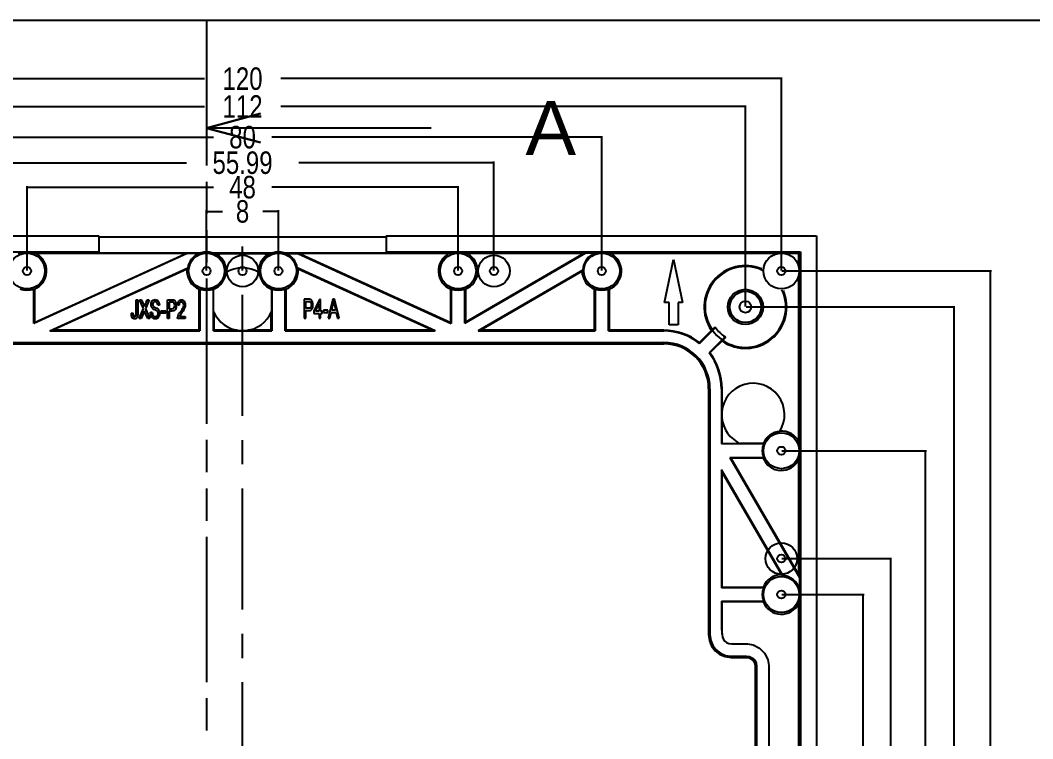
# Model space of a CAD drawing. Header units: inches. Extents: x 0 to 653, y 0 to 346.
# Drawn here: x 265.3 to 378, y 266.2 to 346.1 of the extents above; entities that cross this region are included whole.
import ezdxf

# ---------------------------------------------------------------- set-up
doc = ezdxf.new("R2010")
doc.units = ezdxf.units.IN
doc.header["$LTSCALE"] = 35.925693
doc.header["$MEASUREMENT"] = 0
doc.linetypes.add('CENTER', pattern=[0.6, 0.375, -0.075, 0.075, -0.075])
doc.linetypes.add('PHANTOM', pattern=[0.8, 0.45, -0.05, 0.1, -0.05, 0.1, -0.05])
doc.layers.get('0').update_dxf_attribs({"linetype": 'CONTINUOUS'})
for name, color, linetype in [('1', 7, 'CONTINUOUS'), ('2', 7, 'CONTINUOUS'), ('DIM', 7, 'CONTINUOUS')]:
    doc.layers.add(name, color=color, linetype=linetype)
doc.styles.get("Standard").update_dxf_attribs({"font": 'txt', "width": 0.8})
doc.styles.add('TEXTSTYLE_3', font='txt', dxfattribs={"width": 1.055})
doc.dimstyles.new('DIMSTYLE_2', dxfattribs={"dimtxt": 2.5, "dimasz": 0.1875, "dimexe": 0.125, "dimexo": 0.0625, "dimgap": 1.25, "dimtad": 0, "dimtih": 1, "dimtoh": 1, "dimzin": 4, "dimdsep": 46, "dimtxsty": 'Standard', "dimblk": '_FILLED', "dimblk1": '_FILLED', "dimblk2": '_FILLED', "dimcen": 0.09, "dimazin": 1, "dimtfac": 1, "dimtofl": 0, "dimtmove": 0, "dimatfit": 3, "dimldrblk": '_FILLED', "dimfxl": 1, "dimtolj": 1, "dimtzin": 4, "dimarcsym": 0})

# ---------------------------------------------------------------- blocks, each defined once
blk = doc.blocks.new('_FILLED')
at = {"color": 0, "linetype": 'ByBlock'}
blk.add_solid([(0, 0), (-1, 0.17), (-1, -0.17)], dxfattribs=at)
blk = doc.blocks.new('*D13')
at = {"layer": 'DIM', "color": 82, "linetype": 'Continuous', "true_color": 0x33cc00, "transparency": 16777216}
for p, q in [((350.09, 282.23), (359.23, 282.23)), ((359.11, 282.23), (359.11, 260.73)), ((359.11, 234.23), (359.11, 255.73)), ((350.09, 234.23), (359.23, 234.23))]:
    blk.add_line(p, q, dxfattribs=at)
at = {"layer": 'DIM', "color": 82, "linetype": 'Continuous', "true_color": 0x33cc00, "transparency": 16777216, "xscale": 0.1875, "yscale": 0.1875, "zscale": 0.1875}
for p, rotation in [((359.11, 282.23), 90), ((359.11, 234.23), 270)]:
    blk.add_blockref('_FILLED', p, dxfattribs=dict(at, rotation=rotation))
at = {"layer": 'DIM', "color": 82, "linetype": 'Continuous', "true_color": 0x33cc00, "transparency": 16777216, "insert": (359.11, 259.48), "char_height": 2.5, "width": 4, "attachment_point": 2, "line_spacing_factor": 0.9}
blk.add_mtext('48', dxfattribs=at)
blk = doc.blocks.new('*D14')
at = {"layer": 'DIM', "color": 82, "linetype": 'Continuous', "true_color": 0x33cc00, "transparency": 16777216}
for p, q in [((350.09, 286.22), (362.3, 286.22)), ((362.18, 286.22), (362.18, 260.73)), ((362.18, 230.23), (362.18, 255.73)), ((350.09, 230.23), (362.3, 230.23))]:
    blk.add_line(p, q, dxfattribs=at)
at = {"layer": 'DIM', "color": 82, "linetype": 'Continuous', "true_color": 0x33cc00, "transparency": 16777216, "xscale": 0.1875, "yscale": 0.1875, "zscale": 0.1875}
for p, rotation in [((362.18, 286.22), 90), ((362.18, 230.23), 270)]:
    blk.add_blockref('_FILLED', p, dxfattribs=dict(at, rotation=rotation))
at = {"layer": 'DIM', "color": 82, "linetype": 'Continuous', "true_color": 0x33cc00, "transparency": 16777216, "insert": (362.18, 259.48), "char_height": 2.5, "width": 10, "attachment_point": 2, "line_spacing_factor": 0.9}
blk.add_mtext('55.99', dxfattribs=at)
blk = doc.blocks.new('*D15')
at = {"layer": 'DIM', "color": 82, "linetype": 'Continuous', "true_color": 0x33cc00, "transparency": 16777216}
for p, q in [((350.09, 298.23), (366.17, 298.23)), ((366.04, 298.23), (366.04, 260.73)), ((366.04, 218.23), (366.04, 255.73)), ((350.09, 218.23), (366.17, 218.23))]:
    blk.add_line(p, q, dxfattribs=at)
at = {"layer": 'DIM', "color": 82, "linetype": 'Continuous', "true_color": 0x33cc00, "transparency": 16777216, "xscale": 0.1875, "yscale": 0.1875, "zscale": 0.1875}
for p, rotation in [((366.04, 298.23), 90), ((366.04, 218.23), 270)]:
    blk.add_blockref('_FILLED', p, dxfattribs=dict(at, rotation=rotation))
at = {"layer": 'DIM', "color": 82, "linetype": 'Continuous', "true_color": 0x33cc00, "transparency": 16777216, "insert": (366.04, 259.48), "char_height": 2.5, "width": 4, "attachment_point": 2, "line_spacing_factor": 0.9}
blk.add_mtext('80', dxfattribs=at)
blk = doc.blocks.new('*D16')
at = {"layer": 'DIM', "color": 82, "linetype": 'Continuous', "true_color": 0x33cc00, "transparency": 16777216}
for p, q in [((346.09, 314.23), (369.36, 314.23)), ((369.23, 314.23), (369.23, 260.73)), ((369.23, 202.23), (369.23, 255.73)), ((346.09, 202.23), (369.36, 202.23))]:
    blk.add_line(p, q, dxfattribs=at)
at = {"layer": 'DIM', "color": 82, "linetype": 'Continuous', "true_color": 0x33cc00, "transparency": 16777216, "xscale": 0.1875, "yscale": 0.1875, "zscale": 0.1875}
for p, rotation in [((369.23, 314.23), 90), ((369.23, 202.23), 270)]:
    blk.add_blockref('_FILLED', p, dxfattribs=dict(at, rotation=rotation))
at = {"layer": 'DIM', "color": 82, "linetype": 'Continuous', "true_color": 0x33cc00, "transparency": 16777216, "insert": (369.23, 259.48), "char_height": 2.5, "width": 6, "attachment_point": 2, "line_spacing_factor": 0.9}
blk.add_mtext('112', dxfattribs=at)
blk = doc.blocks.new('*D17')
at = {"layer": 'DIM', "color": 82, "linetype": 'Continuous', "true_color": 0x33cc00, "transparency": 16777216}
for p, q in [((350.09, 318.23), (373.42, 318.23)), ((373.29, 318.23), (373.29, 260.73)), ((373.29, 198.23), (373.29, 255.73)), ((350.09, 198.23), (373.42, 198.23))]:
    blk.add_line(p, q, dxfattribs=at)
at = {"layer": 'DIM', "color": 82, "linetype": 'Continuous', "true_color": 0x33cc00, "transparency": 16777216, "xscale": 0.1875, "yscale": 0.1875, "zscale": 0.1875}
for p, rotation in [((373.29, 318.23), 90), ((373.29, 198.23), 270)]:
    blk.add_blockref('_FILLED', p, dxfattribs=dict(at, rotation=rotation))
at = {"layer": 'DIM', "color": 82, "linetype": 'Continuous', "true_color": 0x33cc00, "transparency": 16777216, "insert": (373.29, 259.48), "char_height": 2.5, "width": 6, "attachment_point": 2, "line_spacing_factor": 0.9}
blk.add_mtext('120', dxfattribs=at)
blk = doc.blocks.new('*D18')
at = {"layer": 'DIM', "color": 82, "linetype": 'Continuous', "true_color": 0x33cc00, "transparency": 16777216}
for p, q in [((286.03, 323.61), (286.03, 324.98)), ((286.03, 324.86), (287.78, 324.86)), ((294.03, 324.86), (292.28, 324.86)), ((294.03, 323.61), (294.03, 324.98)), ((286.03, 318.29), (286.03, 323.61)), ((294.03, 318.29), (294.03, 323.61))]:
    blk.add_line(p, q, dxfattribs=at)
at = {"layer": 'DIM', "color": 82, "linetype": 'Continuous', "true_color": 0x33cc00, "transparency": 16777216, "xscale": 0.1875, "yscale": 0.1875, "zscale": 0.1875, "rotation": 180}
blk.add_blockref('_FILLED', (286.03, 324.86), dxfattribs=at)
at = {"layer": 'DIM', "color": 82, "linetype": 'Continuous', "true_color": 0x33cc00, "transparency": 16777216, "xscale": 0.1875, "yscale": 0.1875, "zscale": 0.1875}
blk.add_blockref('_FILLED', (294.03, 324.86), dxfattribs=at)
at = {"layer": 'DIM', "color": 82, "linetype": 'Continuous', "true_color": 0x33cc00, "transparency": 16777216, "insert": (290.03, 326.11), "char_height": 2.5, "width": 2, "attachment_point": 2, "line_spacing_factor": 0.9}
blk.add_mtext('8', dxfattribs=at)
blk = doc.blocks.new('*D19')
at = {"layer": 'DIM', "color": 82, "linetype": 'Continuous', "true_color": 0x33cc00, "transparency": 16777216}
for p, q in [((266.03, 326.31), (266.03, 327.68)), ((266.03, 327.56), (286.78, 327.56)), ((314.03, 327.56), (293.28, 327.56)), ((314.03, 326.31), (314.03, 327.68)), ((266.03, 318.29), (266.03, 326.31)), ((314.03, 318.29), (314.03, 326.31))]:
    blk.add_line(p, q, dxfattribs=at)
at = {"layer": 'DIM', "color": 82, "linetype": 'Continuous', "true_color": 0x33cc00, "transparency": 16777216, "xscale": 0.1875, "yscale": 0.1875, "zscale": 0.1875, "rotation": 180}
blk.add_blockref('_FILLED', (266.03, 327.56), dxfattribs=at)
at = {"layer": 'DIM', "color": 82, "linetype": 'Continuous', "true_color": 0x33cc00, "transparency": 16777216, "xscale": 0.1875, "yscale": 0.1875, "zscale": 0.1875}
blk.add_blockref('_FILLED', (314.03, 327.56), dxfattribs=at)
at = {"layer": 'DIM', "color": 82, "linetype": 'Continuous', "true_color": 0x33cc00, "transparency": 16777216, "insert": (290.03, 328.81), "char_height": 2.5, "width": 4, "attachment_point": 2, "line_spacing_factor": 0.9}
blk.add_mtext('48', dxfattribs=at)
blk = doc.blocks.new('*D20')
at = {"layer": 'DIM', "color": 82, "linetype": 'Continuous', "true_color": 0x33cc00, "transparency": 16777216}
for p, q in [((262.03, 329.03), (262.03, 330.41)), ((318.02, 329.03), (318.02, 330.41)), ((262.03, 330.28), (283.78, 330.28)), ((318.02, 330.28), (296.28, 330.28)), ((262.03, 318.29), (262.03, 329.03)), ((318.02, 318.29), (318.02, 329.03))]:
    blk.add_line(p, q, dxfattribs=at)
at = {"layer": 'DIM', "color": 82, "linetype": 'Continuous', "true_color": 0x33cc00, "transparency": 16777216, "xscale": 0.1875, "yscale": 0.1875, "zscale": 0.1875, "rotation": 180}
blk.add_blockref('_FILLED', (262.03, 330.28), dxfattribs=at)
at = {"layer": 'DIM', "color": 82, "linetype": 'Continuous', "true_color": 0x33cc00, "transparency": 16777216, "xscale": 0.1875, "yscale": 0.1875, "zscale": 0.1875}
blk.add_blockref('_FILLED', (318.02, 330.28), dxfattribs=at)
at = {"layer": 'DIM', "color": 82, "linetype": 'Continuous', "true_color": 0x33cc00, "transparency": 16777216, "insert": (290.03, 331.53), "char_height": 2.5, "width": 10, "attachment_point": 2, "line_spacing_factor": 0.9}
blk.add_mtext('55.99', dxfattribs=at)
blk = doc.blocks.new('*D21')
at = {"layer": 'DIM', "color": 82, "linetype": 'Continuous', "true_color": 0x33cc00, "transparency": 16777216}
for p, q in [((250.03, 331.87), (250.03, 333.24)), ((250.03, 333.12), (286.78, 333.12)), ((330.03, 333.12), (293.28, 333.12)), ((330.03, 331.87), (330.03, 333.24)), ((250.03, 318.29), (250.03, 331.87)), ((330.03, 318.29), (330.03, 331.87))]:
    blk.add_line(p, q, dxfattribs=at)
at = {"layer": 'DIM', "color": 82, "linetype": 'Continuous', "true_color": 0x33cc00, "transparency": 16777216, "xscale": 0.1875, "yscale": 0.1875, "zscale": 0.1875, "rotation": 180}
blk.add_blockref('_FILLED', (250.03, 333.12), dxfattribs=at)
at = {"layer": 'DIM', "color": 82, "linetype": 'Continuous', "true_color": 0x33cc00, "transparency": 16777216, "xscale": 0.1875, "yscale": 0.1875, "zscale": 0.1875}
blk.add_blockref('_FILLED', (330.03, 333.12), dxfattribs=at)
at = {"layer": 'DIM', "color": 82, "linetype": 'Continuous', "true_color": 0x33cc00, "transparency": 16777216, "insert": (290.03, 334.37), "char_height": 2.5, "width": 4, "attachment_point": 2, "line_spacing_factor": 0.9}
blk.add_mtext('80', dxfattribs=at)
blk = doc.blocks.new('*D22')
at = {"layer": 'DIM', "color": 82, "linetype": 'Continuous', "true_color": 0x33cc00, "transparency": 16777216}
for p, q in [((230.03, 338.38), (230.03, 339.75)), ((230.03, 339.63), (285.78, 339.63)), ((350.03, 339.63), (294.28, 339.63)), ((350.03, 338.38), (350.03, 339.75)), ((230.03, 318.29), (230.03, 338.38)), ((350.03, 318.29), (350.03, 338.38))]:
    blk.add_line(p, q, dxfattribs=at)
at = {"layer": 'DIM', "color": 82, "linetype": 'Continuous', "true_color": 0x33cc00, "transparency": 16777216, "xscale": 0.1875, "yscale": 0.1875, "zscale": 0.1875, "rotation": 180}
blk.add_blockref('_FILLED', (230.03, 339.63), dxfattribs=at)
at = {"layer": 'DIM', "color": 82, "linetype": 'Continuous', "true_color": 0x33cc00, "transparency": 16777216, "xscale": 0.1875, "yscale": 0.1875, "zscale": 0.1875}
blk.add_blockref('_FILLED', (350.03, 339.63), dxfattribs=at)
at = {"layer": 'DIM', "color": 82, "linetype": 'Continuous', "true_color": 0x33cc00, "transparency": 16777216, "insert": (290.03, 340.88), "char_height": 2.5, "width": 6, "attachment_point": 2, "line_spacing_factor": 0.9}
blk.add_mtext('120', dxfattribs=at)
blk = doc.blocks.new('*D23')
at = {"layer": 'DIM', "color": 82, "linetype": 'Continuous', "true_color": 0x33cc00, "transparency": 16777216}
for p, q in [((234.03, 335.28), (234.03, 336.65)), ((234.03, 336.53), (285.78, 336.53)), ((346.03, 336.53), (294.28, 336.53)), ((346.03, 335.28), (346.03, 336.65)), ((234.03, 314.29), (234.03, 335.28)), ((346.03, 314.29), (346.03, 335.28))]:
    blk.add_line(p, q, dxfattribs=at)
at = {"layer": 'DIM', "color": 82, "linetype": 'Continuous', "true_color": 0x33cc00, "transparency": 16777216, "xscale": 0.1875, "yscale": 0.1875, "zscale": 0.1875, "rotation": 180}
blk.add_blockref('_FILLED', (234.03, 336.53), dxfattribs=at)
at = {"layer": 'DIM', "color": 82, "linetype": 'Continuous', "true_color": 0x33cc00, "transparency": 16777216, "xscale": 0.1875, "yscale": 0.1875, "zscale": 0.1875}
blk.add_blockref('_FILLED', (346.03, 336.53), dxfattribs=at)
at = {"layer": 'DIM', "color": 82, "linetype": 'Continuous', "true_color": 0x33cc00, "transparency": 16777216, "insert": (290.03, 337.78), "char_height": 2.5, "width": 6, "attachment_point": 2, "line_spacing_factor": 0.9}
blk.add_mtext('112', dxfattribs=at)

msp = doc.modelspace()

# ---------------------------------------------------------------- hatches: boundary and pattern name
at = {"layer": '1', "linetype": 'Continuous', "true_color": 0xccb366}
h = msp.add_hatch(dxfattribs=at)
h.set_pattern_fill('', color=43, angle=45, style=0, pattern_type=0)
h.set_pattern_definition([(45, (0, 0), (-0.7071068, 0.7071068), [])])
h.paths.add_polyline_path([(292.027, 335.735), (286.027, 334.127)])

# ---------------------------------------------------------------- linework, layer by layer
at = {"color": 7, "linetype": 'Continuous'}
msp.add_line((0, 346.127), (653.194, 346.127), dxfattribs=at)
for centre, radius in [((290.027, 318.226), 1.75), ((318.025, 318.226), 1.75), ((266.027, 318.227), 0.45), ((286.027, 318.227), 0.45), ((290.027, 318.226), 0.45), ((294.027, 318.227), 0.45), ((314.027, 318.227), 0.45), ((318.025, 318.226), 0.45), ((330.027, 318.227), 0.45), ((350.027, 318.227), 0.45), ((350.027, 298.227), 0.45), ((350.026, 286.225), 1.75), ((350.026, 286.225), 0.45), ((350.027, 282.227), 0.45)]:
    msp.add_circle(centre, radius, dxfattribs=at)
at = {"layer": '1', "color": 43, "linetype": 'PHANTOM', "true_color": 0xccb366}
msp.add_line((286.027, 346.127), (286.027, 170.327), dxfattribs=at)
at = {"layer": '1', "color": 43, "linetype": 'Continuous', "true_color": 0xccb366}
for p, q in [((292.027, 335.735), (286.027, 334.127)), ((286.027, 334.127), (292.027, 335.735)), ((311.027, 334.127), (286.027, 334.127)), ((292.027, 332.52), (286.027, 334.127)), ((286.027, 334.127), (292.027, 332.52))]:
    msp.add_line(p, q, dxfattribs=at)
at = {"layer": '1', "color": 35, "linetype": 'Continuous', "true_color": 0x99734d}
for p, q in [((226.127, 322.127), (274.027, 322.127)), ((274.027, 322.127), (274.027, 320.252)), ((274.027, 322.036), (306.027, 322.036)), ((306.027, 322.127), (306.027, 320.252)), ((306.027, 322.127), (353.927, 322.127)), ((353.927, 322.127), (353.927, 194.327)), ((227.88, 320.375), (274.027, 320.375)), ((274.027, 320.252), (285.393, 320.252)), ((286.662, 320.252), (293.393, 320.252)), ((294.662, 320.252), (306.027, 320.252)), ((306.027, 320.375), (352.175, 320.375)), ((314.777, 312.425), (328.246, 320.252)), ((327.986, 320.183), (328.246, 320.252)), ((328.246, 320.252), (329.393, 320.252)), ((352.175, 320.375), (351.983, 320.183)), ((352.175, 320.375), (352.175, 196.08)), ((283.87, 320.183), (266.777, 312.382)), ((266.847, 312.49), (283.549, 320.113)), ((283.87, 320.183), (267.018, 320.183)), ((283.549, 320.113), (283.87, 320.183)), ((285.202, 320.183), (283.87, 320.183)), ((286.852, 320.183), (293.202, 320.183)), ((287.148, 320.029), (287.483, 320.183)), ((287.499, 320.113), (287.291, 320.018)), ((287.483, 320.183), (287.499, 320.113)), ((292.571, 320.183), (292.556, 320.113)), ((292.763, 320.018), (292.556, 320.113)), ((292.907, 320.029), (292.571, 320.183)), ((294.852, 320.183), (296.184, 320.183)), ((296.505, 320.113), (296.184, 320.183)), ((296.184, 320.183), (313.277, 312.382)), ((313.036, 320.183), (296.184, 320.183)), ((296.505, 320.113), (313.207, 312.49)), ((314.847, 312.546), (327.986, 320.183)), ((327.986, 320.183), (315.018, 320.183)), ((349.607, 320.183), (331.018, 320.183)), ((337.03, 314.727), (338.027, 319.519)), ((338.027, 319.519), (339.025, 314.727)), ((351.983, 320.183), (350.448, 320.183)), ((351.983, 318.648), (351.983, 320.183)), ((268.584, 311.557), (283.932, 318.562)), ((283.846, 318.446), (268.905, 311.627)), ((311.471, 311.557), (296.123, 318.562)), ((311.15, 311.627), (296.208, 318.446)), ((327.907, 318.321), (316.27, 311.557)), ((327.835, 318.198), (316.529, 311.627)), ((351.983, 299.218), (351.983, 317.807)), ((266.777, 312.382), (266.777, 316.242)), ((266.847, 316.194), (266.847, 312.49)), ((285.207, 311.627), (285.207, 316.194)), ((285.277, 316.242), (285.277, 311.557)), ((286.777, 311.557), (286.777, 316.242)), ((286.812, 313.694), (286.812, 316.218)), ((293.242, 316.218), (293.242, 313.694)), ((293.277, 316.242), (293.277, 311.557)), ((294.777, 311.557), (294.777, 316.242)), ((294.847, 316.194), (294.847, 311.627)), ((313.207, 312.49), (313.207, 316.194)), ((313.277, 316.242), (313.277, 312.382)), ((314.777, 312.425), (314.777, 316.242)), ((314.847, 316.194), (314.847, 312.546)), ((329.207, 311.627), (329.207, 316.194)), ((329.277, 316.242), (329.277, 311.557)), ((330.777, 311.557), (330.777, 316.242)), ((330.847, 316.194), (330.847, 311.627)), ((278.195, 315.026), (278.37, 315.026)), ((279, 314.039), (278.571, 315.026)), ((278.571, 315.026), (278.78, 315.026)), ((279.641, 315.026), (279.211, 314.034)), ((279.427, 315.026), (279.641, 315.026)), ((281.667, 312.926), (281.667, 315.026)), ((281.667, 315.026), (282.152, 315.026)), ((281.843, 314.775), (281.843, 314.019)), ((282.169, 314.775), (281.843, 314.775)), ((296.887, 315.082), (296.887, 312.982)), ((297.372, 315.082), (296.887, 315.082)), ((297.062, 314.074), (297.062, 314.83)), ((297.062, 314.83), (297.389, 314.83)), ((298.605, 315.054), (297.974, 313.738)), ((298.168, 313.738), (298.571, 314.575)), ((298.571, 314.575), (298.571, 313.738)), ((298.728, 315.054), (298.605, 315.054)), ((298.728, 313.738), (298.728, 315.054)), ((300.085, 315.082), (299.559, 312.982)), ((300.264, 315.082), (300.085, 315.082)), ((300.79, 312.982), (300.264, 315.082)), ((337.53, 314.727), (337.03, 314.727)), ((337.53, 312.227), (337.53, 314.727)), ((338.525, 314.727), (338.525, 312.227)), ((339.025, 314.727), (338.525, 314.727)), ((277.652, 313.535), (277.827, 313.571)), ((278.519, 312.926), (279, 314.039)), ((279.049, 313.658), (278.732, 312.926)), ((279.484, 312.926), (279.165, 313.66)), ((279.211, 314.034), (279.694, 312.926)), ((279.791, 313.654), (279.967, 313.654)), ((280.773, 314.438), (280.598, 314.438)), ((280.966, 313.542), (280.966, 313.795)), ((280.966, 313.795), (281.474, 313.795)), ((281.474, 313.542), (280.966, 313.542)), ((281.474, 313.795), (281.474, 313.542)), ((281.843, 314.019), (282.173, 314.019)), ((281.843, 313.767), (281.843, 312.926)), ((282.171, 313.767), (281.843, 313.767)), ((282.965, 314.411), (282.808, 314.438)), ((286.847, 313.616), (286.847, 311.627)), ((293.207, 311.627), (293.207, 313.616)), ((297.392, 314.074), (297.062, 314.074)), ((297.062, 312.982), (297.062, 313.822)), ((297.062, 313.822), (297.39, 313.822)), ((297.974, 313.738), (297.974, 313.486)), ((297.974, 313.486), (298.571, 313.486)), ((298.571, 313.738), (298.168, 313.738)), ((298.571, 313.486), (298.571, 312.982)), ((298.886, 313.738), (298.728, 313.738)), ((298.728, 312.982), (298.728, 313.486)), ((298.728, 313.486), (298.886, 313.486)), ((298.886, 313.486), (298.886, 313.738)), ((299.026, 313.85), (299.026, 313.598)), ((299.535, 313.85), (299.026, 313.85)), ((299.026, 313.598), (299.535, 313.598)), ((299.535, 313.598), (299.535, 313.85)), ((299.746, 312.982), (299.894, 313.626)), ((299.894, 313.626), (300.455, 313.626)), ((299.954, 313.878), (300.089, 314.459)), ((300.396, 313.878), (299.954, 313.878)), ((300.455, 313.626), (300.605, 312.982)), ((266.777, 312.382), (266.847, 312.49)), ((278.732, 312.926), (278.519, 312.926)), ((279.694, 312.926), (279.484, 312.926)), ((281.843, 312.926), (281.667, 312.926)), ((283.649, 312.926), (282.79, 312.926)), ((282.997, 313.179), (283.649, 313.179)), ((283.649, 313.179), (283.649, 312.926)), ((296.887, 312.982), (297.062, 312.982)), ((298.571, 312.982), (298.728, 312.982)), ((299.559, 312.982), (299.746, 312.982)), ((300.605, 312.982), (300.79, 312.982)), ((313.277, 312.382), (313.207, 312.49)), ((314.847, 312.546), (314.777, 312.425)), ((268.584, 311.557), (268.905, 311.627)), ((268.584, 311.557), (285.277, 311.557)), ((285.207, 311.627), (268.905, 311.627)), ((285.207, 311.627), (285.277, 311.557)), ((286.777, 311.557), (286.847, 311.627)), ((286.777, 311.557), (293.277, 311.557)), ((289.438, 311.627), (286.847, 311.627)), ((289.703, 311.592), (290.352, 311.592)), ((293.207, 311.627), (290.617, 311.627)), ((293.207, 311.627), (293.277, 311.557)), ((294.777, 311.557), (294.847, 311.627)), ((294.777, 311.557), (311.471, 311.557)), ((311.15, 311.627), (294.847, 311.627)), ((311.15, 311.627), (311.471, 311.557)), ((316.27, 311.557), (316.529, 311.627)), ((316.27, 311.557), (329.277, 311.557)), ((329.207, 311.627), (316.529, 311.627)), ((329.207, 311.627), (329.277, 311.557)), ((330.777, 311.557), (330.847, 311.627)), ((330.777, 311.557), (336.927, 311.557)), ((336.927, 311.627), (330.847, 311.627)), ((336.927, 311.557), (336.927, 311.627)), ((338.525, 312.227), (337.53, 312.227)), ((340.907, 310.266), (342.604, 311.963)), ((340.913, 310.173), (342.694, 311.954)), ((243.127, 310.276), (336.927, 310.276)), ((243.127, 310.127), (336.927, 310.127)), ((336.927, 310.276), (336.927, 310.127)), ((343.754, 310.893), (341.973, 309.113)), ((343.763, 310.803), (342.066, 309.107)), ((341.927, 305.127), (341.927, 277.727)), ((342.076, 305.127), (341.927, 305.127)), ((342.076, 305.127), (342.076, 277.737)), ((343.357, 305.127), (343.357, 298.977)), ((343.357, 305.127), (343.427, 305.127)), ((343.427, 302.817), (343.427, 305.127)), ((343.392, 302.552), (343.392, 301.903)), ((343.427, 299.047), (343.427, 301.638)), ((343.427, 299.047), (343.357, 298.977)), ((348.042, 298.977), (343.357, 298.977)), ((343.427, 299.047), (345.416, 299.047)), ((348.018, 299.012), (345.494, 299.012)), ((344.295, 297.477), (352.052, 284.129)), ((344.416, 297.407), (344.295, 297.477)), ((344.295, 297.477), (348.042, 297.477)), ((344.416, 297.407), (351.983, 284.388)), ((347.994, 297.407), (344.416, 297.407)), ((351.983, 284.388), (351.983, 297.236)), ((343.357, 296.105), (343.357, 282.977)), ((343.357, 296.105), (343.427, 295.846)), ((350.193, 284.343), (343.357, 296.105)), ((343.427, 283.047), (343.427, 295.846)), ((350.068, 284.419), (343.427, 295.846)), ((351.983, 284.388), (352.052, 284.129)), ((352.052, 284.129), (352.052, 282.862)), ((343.427, 283.047), (343.357, 282.977)), ((343.427, 283.047), (347.994, 283.047)), ((348.042, 282.977), (343.357, 282.977)), ((343.357, 281.477), (343.357, 278.356)), ((343.357, 281.477), (343.427, 281.407)), ((343.357, 281.477), (348.042, 281.477)), ((343.427, 277.826), (343.427, 281.407)), ((347.994, 281.407), (343.427, 281.407)), ((351.983, 263.218), (351.983, 281.236)), ((342.076, 277.737), (341.927, 277.727)), ((341.927, 277.727), (342.012, 277.08)), ((342.076, 277.737), (342.157, 277.119)), ((343.357, 278.356), (343.474, 277.472)), ((343.474, 277.472), (343.572, 277.234)), ((342.157, 277.119), (342.012, 277.08)), ((342.012, 277.08), (342.262, 276.477)), ((342.157, 277.119), (342.392, 276.552)), ((342.392, 276.552), (342.262, 276.477)), ((342.262, 276.477), (342.66, 275.96)), ((342.392, 276.552), (342.765, 276.065)), ((343.572, 277.234), (343.729, 277.03)), ((343.729, 277.03), (343.934, 276.873)), ((343.934, 276.873), (344.172, 276.774)), ((344.172, 276.774), (344.526, 276.727)), ((344.526, 276.727), (346.245, 276.727)), ((346.245, 276.727), (346.905, 276.623)), ((346.905, 276.623), (347.608, 276.265)), ((347.608, 276.265), (348.165, 275.708)), ((342.765, 276.065), (342.66, 275.96)), ((342.66, 275.96), (343.178, 275.562)), ((342.765, 276.065), (343.252, 275.692)), ((343.252, 275.692), (343.178, 275.562)), ((343.178, 275.562), (343.781, 275.312)), ((343.252, 275.692), (343.819, 275.457)), ((343.819, 275.457), (343.781, 275.312)), ((343.781, 275.312), (344.428, 275.227)), ((343.819, 275.457), (344.438, 275.376)), ((344.438, 275.376), (344.428, 275.227)), ((344.428, 275.227), (346.127, 275.227)), ((344.438, 275.376), (346.139, 275.376)), ((346.139, 275.376), (346.127, 275.227)), ((346.127, 275.227), (346.436, 275.178)), ((346.139, 275.376), (346.483, 275.321)), ((346.483, 275.321), (346.436, 275.178)), ((346.436, 275.178), (346.715, 275.036)), ((346.483, 275.321), (346.803, 275.158)), ((346.803, 275.158), (346.715, 275.036)), ((346.803, 275.158), (347.058, 274.903)), ((348.165, 275.708), (348.523, 275.006)), ((346.715, 275.036), (346.936, 274.815)), ((347.058, 274.903), (346.936, 274.815)), ((346.936, 274.815), (347.078, 274.536)), ((347.058, 274.903), (347.221, 274.583)), ((347.221, 274.583), (347.078, 274.536)), ((347.078, 274.536), (347.127, 274.227)), ((347.276, 274.239), (347.127, 274.227)), ((347.127, 274.227), (347.127, 242.227)), ((347.221, 274.583), (347.276, 274.239)), ((347.276, 274.239), (347.276, 242.215)), ((348.523, 275.006), (348.627, 274.345)), ((348.627, 274.345), (348.627, 263.822))]:
    msp.add_line(p, q, dxfattribs=at)
at = {"layer": '1', "color": 1, "linetype": 'CENTER'}
msp.add_line((290.027, 194.327), (290.027, 322.127), dxfattribs=at)
at = {"layer": '1', "color": 35, "linetype": 'Continuous', "true_color": 0x99734d}
for centre in [(266.027, 318.227), (286.027, 318.227), (294.027, 318.227), (314.027, 318.227), (330.027, 318.227), (350.027, 318.227), (350.027, 298.227), (350.027, 282.227)]:
    msp.add_circle(centre, 2, dxfattribs=at)
for centre, radius, start, end in [((286.027, 318.227), 2.122, 72.60103, 107.39897), ((294.027, 318.227), 2.122, 72.60103, 107.39897), ((330.027, 318.227), 2.122, 107.39897, 177.47624), ((266.027, 318.227), 2.192, 291.96279, 63.12329), ((286.027, 318.227), 2.122, 112.8778, 170.9358), ((286.027, 318.227), 2.122, 58.12466, 67.1222), ((286.832, 315.112), 4.927, 84.64889, 86.3218), ((286.027, 318.227), 2.192, 355.90626, 54.78331), ((294.027, 318.227), 2.192, 125.21669, 184.09374), ((293.223, 315.112), 4.927, 93.67821, 95.3511), ((294.027, 318.227), 2.122, 112.8778, 121.87534), ((294.027, 318.227), 2.122, 9.0642, 67.1222), ((314.027, 318.227), 2.192, 116.87671, 248.03721), ((314.027, 318.227), 2.192, 291.96279, 63.12329), ((330.027, 318.227), 2.192, 291.96279, 63.12329), ((286.027, 318.227), 2.192, 174.27715, 248.03721), ((287.853, 315.578), 4.927, 142.73867, 144.41156), ((286.027, 318.227), 2.157, 291.33808, 355.23805), ((290.027, 315.077), 3.5, 58.08518, 121.91482), ((294.027, 318.227), 2.157, 184.76195, 248.66192), ((294.027, 318.227), 2.192, 291.96279, 5.72285), ((292.202, 315.578), 4.927, 35.58844, 37.26134), ((332.141, 315.759), 4.949, 148.82581, 150.46883), ((330.027, 318.227), 2.192, 180.75817, 248.03721), ((266.027, 318.227), 2.122, 249.3044, 290.6956), ((271.125, 322.533), 7.648, 235.35034, 235.98399), ((280.929, 322.533), 7.648, 304.01601, 304.64966), ((286.027, 318.227), 2.122, 249.3044, 290.6956), ((291.074, 322.458), 7.557, 235.34845, 235.6697), ((288.981, 322.458), 7.557, 304.3303, 304.65155), ((294.027, 318.227), 2.122, 249.3044, 290.6956), ((299.125, 322.533), 7.648, 235.35034, 235.98399), ((308.929, 322.533), 7.648, 304.01601, 304.64966), ((314.027, 318.227), 2.122, 249.3044, 290.6956), ((319.125, 322.533), 7.648, 235.35034, 235.98399), ((324.929, 322.533), 7.648, 304.01601, 304.64966), ((330.027, 318.227), 2.122, 249.3044, 290.6956), ((335.125, 322.533), 7.648, 235.35034, 235.98399), ((290.027, 315.077), 3.5, 203.2786, 264.67954), ((290.027, 315.077), 3.5, 275.32046, 336.7214), ((336.927, 305.127), 6.5, 52.24599, 90), ((336.927, 305.127), 6.43, 51.6981, 90), ((343.89, 324.71), 12.812, 264.23856, 264.643), ((346.027, 314.227), 4.035, 214.28772, 235.71228), ((336.927, 305.127), 5.148, 0, 90), ((336.927, 305.127), 5, 0, 90), ((321.438, 309.034), 19.508, 3.34942, 3.62337), ((356.51, 312.09), 12.812, 185.357, 185.76144), ((340.834, 289.638), 19.508, 86.37663, 86.65058), ((336.927, 305.127), 6.43, 0, 38.3019), ((336.927, 305.127), 6.5, 0, 37.75401), ((346.877, 302.227), 3.5, 328.08518, 174.67954), ((346.877, 302.227), 3.5, 185.32046, 246.7214), ((350.027, 298.227), 2.157, 94.76195, 158.66192), ((350.027, 298.227), 2.192, 26.87671, 94.09374), ((350.027, 298.227), 2.122, 159.3044, 200.6956), ((354.258, 303.274), 7.557, 214.3303, 214.65155), ((354.333, 293.129), 7.648, 145.35034, 145.98399), ((350.027, 298.227), 2.192, 201.96279, 333.12329), ((350.027, 282.227), 2.192, 88.92969, 158.03721), ((347.584, 280.192), 4.903, 57.84644, 59.55504), ((350.027, 282.227), 2.122, 17.39897, 85.51734), ((354.333, 287.325), 7.648, 214.01601, 214.64966), ((350.027, 282.227), 2.122, 159.3044, 200.6956), ((354.333, 277.129), 7.648, 145.35034, 145.98399), ((350.027, 282.227), 2.192, 201.96279, 333.12329)]:
    msp.add_arc(centre, radius, start, end, dxfattribs=at)
for points, knots in [([(265.036, 320.183), (265.08, 320.193), (265.126, 320.203), (265.227, 320.224), (265.282, 320.234), (265.375, 320.25), (265.408, 320.255), (265.481, 320.265), (265.52, 320.27), (265.587, 320.278), (265.611, 320.28), (265.664, 320.285), (265.692, 320.287), (265.757, 320.292), (265.794, 320.295), (265.863, 320.298), (265.889, 320.299), (265.935, 320.3), (265.952, 320.3), (265.987, 320.301), (266.006, 320.301), (266.044, 320.301), (266.064, 320.301), (266.1, 320.3), (266.116, 320.3), (266.163, 320.299), (266.189, 320.298), (266.259, 320.295), (266.296, 320.292), (266.361, 320.288), (266.39, 320.285), (266.442, 320.28), (266.466, 320.278), (266.534, 320.27), (266.573, 320.265), (266.646, 320.255), (266.679, 320.25), (266.773, 320.234), (266.827, 320.224), (266.928, 320.203), (266.975, 320.193), (267.018, 320.183)], [0, 0, 0, 0, 0.125, 0.125, 0.25, 0.25, 0.3125, 0.3125, 0.375, 0.375, 0.40625, 0.40625, 0.4375, 0.4375, 0.46875, 0.46875, 0.484375, 0.484375, 0.4921875, 0.4921875, 0.5, 0.5, 0.5078125, 0.5078125, 0.515625, 0.515625, 0.53125, 0.53125, 0.5625, 0.5625, 0.59375, 0.59375, 0.625, 0.625, 0.6875, 0.6875, 0.75, 0.75, 0.875, 0.875, 1, 1, 1, 1]), ([(285.036, 320.183), (285.085, 320.194), (285.138, 320.206), (285.254, 320.229), (285.317, 320.241), (285.393, 320.252)], [0, 0, 0, 0, 0.5, 0.5, 1, 1, 1, 1]), ([(286.662, 320.252), (286.737, 320.241), (286.801, 320.229), (286.917, 320.206), (286.969, 320.194), (287.018, 320.183)], [0, 0, 0, 0, 0.5, 0.5, 1, 1, 1, 1]), ([(293.036, 320.183), (293.085, 320.194), (293.138, 320.206), (293.254, 320.229), (293.317, 320.241), (293.393, 320.252)], [0, 0, 0, 0, 0.5, 0.5, 1, 1, 1, 1]), ([(294.662, 320.252), (294.737, 320.241), (294.801, 320.229), (294.917, 320.206), (294.969, 320.194), (295.018, 320.183)], [0, 0, 0, 0, 0.5, 0.5, 1, 1, 1, 1]), ([(313.036, 320.183), (313.08, 320.193), (313.126, 320.203), (313.227, 320.224), (313.282, 320.234), (313.375, 320.25), (313.408, 320.255), (313.481, 320.265), (313.52, 320.27), (313.588, 320.278), (313.612, 320.28), (313.664, 320.285), (313.692, 320.288), (313.758, 320.292), (313.794, 320.295), (313.864, 320.298), (313.89, 320.299), (313.936, 320.3), (313.953, 320.3), (313.989, 320.301), (314.008, 320.301), (314.046, 320.301), (314.065, 320.301), (314.101, 320.3), (314.118, 320.3), (314.164, 320.299), (314.19, 320.298), (314.26, 320.295), (314.296, 320.292), (314.362, 320.288), (314.39, 320.285), (314.443, 320.28), (314.467, 320.278), (314.534, 320.27), (314.574, 320.265), (314.646, 320.255), (314.68, 320.25), (314.773, 320.234), (314.828, 320.224), (314.929, 320.203), (314.975, 320.193), (315.018, 320.183)], [0, 0, 0, 0, 0.125, 0.125, 0.25, 0.25, 0.3125, 0.3125, 0.375, 0.375, 0.40625, 0.40625, 0.4375, 0.4375, 0.46875, 0.46875, 0.484375, 0.484375, 0.4921875, 0.4921875, 0.5, 0.5, 0.5078125, 0.5078125, 0.515625, 0.515625, 0.53125, 0.53125, 0.5625, 0.5625, 0.59375, 0.59375, 0.625, 0.625, 0.6875, 0.6875, 0.75, 0.75, 0.875, 0.875, 1, 1, 1, 1]), ([(329.393, 320.252), (329.441, 320.26), (329.494, 320.267), (329.59, 320.278), (329.625, 320.282), (329.685, 320.287), (329.707, 320.289), (329.755, 320.292), (329.781, 320.294), (329.827, 320.296), (329.843, 320.297), (329.879, 320.298), (329.899, 320.299), (329.943, 320.3), (329.968, 320.301), (330.022, 320.301), (330.051, 320.301), (330.103, 320.3), (330.127, 320.3), (330.169, 320.299), (330.188, 320.298), (330.24, 320.296), (330.269, 320.294), (330.346, 320.289), (330.387, 320.285), (330.461, 320.278), (330.493, 320.275), (330.584, 320.264), (330.635, 320.257), (330.728, 320.242), (330.77, 320.235), (330.888, 320.212), (330.956, 320.197), (331.018, 320.183)], [0, 0, 0, 0, 0.125, 0.125, 0.1875, 0.1875, 0.21875, 0.21875, 0.25, 0.25, 0.265625, 0.265625, 0.28125, 0.28125, 0.296875, 0.296875, 0.3125, 0.3125, 0.328125, 0.328125, 0.34375, 0.34375, 0.375, 0.375, 0.4375, 0.4375, 0.5, 0.5, 0.625, 0.625, 0.75, 0.75, 1, 1, 1, 1]), ([(278.116, 313.196), (278.147, 313.227), (278.168, 313.269), (278.189, 313.38), (278.195, 313.468), (278.195, 314.068), (278.195, 314.547), (278.195, 315.026)], [0, 0, 0, 0, 0.1732706, 0.1732706, 0.3394913, 0.3394913, 1, 1, 1, 1]), ([(278.37, 315.026), (278.37, 314.551), (278.37, 314.076), (278.37, 313.423), (278.358, 313.287), (278.304, 313.095), (278.262, 313.021), (278.205, 312.973)], [0, 0, 0, 0, 0.5694118, 0.5694118, 0.7813965, 0.7813965, 1, 1, 1, 1]), ([(278.78, 315.026), (278.86, 314.843), (278.94, 314.659), (279.069, 314.361), (279.095, 314.292), (279.098, 314.267)], [0, 0, 0, 0, 0.6184709, 0.6184709, 1, 1, 1, 1]), ([(279.098, 314.267), (279.127, 314.33), (279.16, 314.405), (279.273, 314.671), (279.351, 314.849), (279.427, 315.026)], [0, 0, 0, 0, 0.330676, 0.330676, 1, 1, 1, 1]), ([(280.031, 314.024), (279.968, 314.075), (279.92, 314.139), (279.859, 314.293), (279.844, 314.38), (279.844, 314.582), (279.862, 314.68), (279.899, 314.773)], [0, 0, 0, 0, 0.3280423, 0.3280423, 0.6560847, 0.6560847, 1, 1, 1, 1]), ([(280.086, 314.71), (280.042, 314.649), (280.019, 314.575), (280.019, 314.416), (280.035, 314.354), (280.066, 314.309)], [0, 0, 0, 0, 0.53, 0.53, 1, 1, 1, 1]), ([(280.293, 315.054), (280.387, 315.053), (280.471, 315.028), (280.616, 314.929), (280.671, 314.855), (280.711, 314.761)], [0, 0, 0, 0, 0.4975519, 0.4975519, 1, 1, 1, 1]), ([(282.405, 314.119), (282.451, 314.184), (282.474, 314.28), (282.474, 314.491), (282.461, 314.566), (282.434, 314.63)], [0, 0, 0, 0, 0.5864662, 0.5864662, 1, 1, 1, 1]), ([(282.507, 314.906), (282.55, 314.857), (282.584, 314.788), (282.637, 314.612), (282.65, 314.515), (282.65, 314.23), (282.616, 314.076), (282.546, 313.952)], [0, 0, 0, 0, 0.2610528, 0.2610528, 0.5286381, 0.5286381, 1, 1, 1, 1]), ([(283.227, 315.026), (283.352, 315.025), (283.451, 314.969), (283.596, 314.743), (283.632, 314.605), (283.632, 314.353), (283.622, 314.269), (283.582, 314.106), (283.55, 314.02), (283.458, 313.84), (283.379, 313.719), (283.173, 313.44), (283.109, 313.355), (283.077, 313.311)], [0, 0, 0, 0, 0.2415616, 0.2415616, 0.4860347, 0.4860347, 0.6153234, 0.6153234, 0.7482327, 0.7482327, 0.8842621, 0.8842621, 1, 1, 1, 1]), ([(283.12, 313.686), (283.259, 313.872), (283.353, 314.019), (283.449, 314.227), (283.474, 314.328), (283.474, 314.523), (283.451, 314.605), (283.405, 314.673)], [0, 0, 0, 0, 0.3388525, 0.3388525, 0.6734741, 0.6734741, 1, 1, 1, 1]), ([(297.653, 314.685), (297.681, 314.621), (297.694, 314.546), (297.694, 314.335), (297.671, 314.24), (297.625, 314.174)], [0, 0, 0, 0, 0.4135338, 0.4135338, 1, 1, 1, 1]), ([(297.765, 314.007), (297.835, 314.132), (297.869, 314.286), (297.869, 314.571), (297.856, 314.667), (297.803, 314.844), (297.769, 314.912), (297.727, 314.961)], [0, 0, 0, 0, 0.4713619, 0.4713619, 0.7389472, 0.7389472, 1, 1, 1, 1]), ([(300.175, 314.83), (300.198, 314.729), (300.23, 314.59), (300.313, 314.237), (300.355, 314.057), (300.396, 313.878)], [0, 0, 0, 0, 0.4907458, 0.4907458, 1, 1, 1, 1]), ([(279.967, 313.654), (279.974, 313.542), (279.991, 313.453), (280.043, 313.313), (280.085, 313.256), (280.141, 313.214)], [0, 0, 0, 0, 0.4975236, 0.4975236, 1, 1, 1, 1]), ([(280.755, 313.815), (280.791, 313.728), (280.808, 313.63), (280.808, 313.408), (280.789, 313.304), (280.711, 313.109), (280.655, 313.031), (280.581, 312.979)], [0, 0, 0, 0, 0.3301663, 0.3301663, 0.6650831, 0.6650831, 1, 1, 1, 1]), ([(280.598, 313.333), (280.622, 313.388), (280.633, 313.448), (280.633, 313.573), (280.622, 313.626), (280.6, 313.674)], [0, 0, 0, 0, 0.5095541, 0.5095541, 1, 1, 1, 1]), ([(282.809, 313.105), (282.83, 313.198), (282.865, 313.289), (282.961, 313.47), (283.031, 313.571), (283.12, 313.686)], [0, 0, 0, 0, 0.5017121, 0.5017121, 1, 1, 1, 1]), ([(278.205, 312.973), (278.148, 312.923), (278.08, 312.899), (277.888, 312.899), (277.801, 312.949), (277.739, 313.058)], [0, 0, 0, 0, 0.4067358, 0.4067358, 1, 1, 1, 1]), ([(280.581, 312.979), (280.509, 312.925), (280.427, 312.899), (280.22, 312.899), (280.123, 312.926), (279.967, 313.044), (279.905, 313.133), (279.861, 313.252)], [0, 0, 0, 0, 0.2833141, 0.2833141, 0.6455846, 0.6455846, 1, 1, 1, 1]), ([(351.983, 299.218), (351.993, 299.174), (352.004, 299.128), (352.024, 299.026), (352.035, 298.971), (352.05, 298.876), (352.056, 298.842), (352.066, 298.769), (352.071, 298.729), (352.078, 298.66), (352.081, 298.635), (352.086, 298.581), (352.088, 298.552), (352.092, 298.501), (352.093, 298.483), (352.095, 298.444), (352.096, 298.422), (352.098, 298.373), (352.099, 298.345), (352.1, 298.296), (352.101, 298.279), (352.101, 298.241), (352.101, 298.222), (352.101, 298.184), (352.101, 298.166), (352.1, 298.133), (352.1, 298.117), (352.098, 298.074), (352.097, 298.05), (352.094, 297.983), (352.092, 297.948), (352.087, 297.885), (352.085, 297.857), (352.08, 297.806), (352.077, 297.782), (352.07, 297.715), (352.065, 297.677), (352.054, 297.605), (352.049, 297.572), (352.034, 297.48), (352.024, 297.426), (352.003, 297.325), (351.993, 297.279), (351.983, 297.236)], [0, 0, 0, 0, 0.125, 0.125, 0.25, 0.25, 0.3125, 0.3125, 0.375, 0.375, 0.40625, 0.40625, 0.4375, 0.4375, 0.453125, 0.453125, 0.46875, 0.46875, 0.484375, 0.484375, 0.4921875, 0.4921875, 0.5, 0.5, 0.5078125, 0.5078125, 0.515625, 0.515625, 0.53125, 0.53125, 0.5625, 0.5625, 0.59375, 0.59375, 0.625, 0.625, 0.6875, 0.6875, 0.75, 0.75, 0.875, 0.875, 1, 1, 1, 1]), ([(352.052, 282.862), (352.06, 282.814), (352.067, 282.761), (352.078, 282.666), (352.081, 282.632), (352.087, 282.573), (352.088, 282.551), (352.092, 282.505), (352.093, 282.479), (352.096, 282.434), (352.097, 282.419), (352.098, 282.384), (352.099, 282.365), (352.1, 282.322), (352.1, 282.299), (352.101, 282.246), (352.101, 282.218), (352.101, 282.165), (352.1, 282.14), (352.099, 282.097), (352.098, 282.077), (352.096, 282.024), (352.095, 281.995), (352.091, 281.942), (352.09, 281.918), (352.086, 281.875), (352.084, 281.855), (352.079, 281.798), (352.075, 281.765), (352.064, 281.673), (352.057, 281.622), (352.042, 281.528), (352.035, 281.486), (352.013, 281.367), (351.998, 281.299), (351.983, 281.236)], [0, 0, 0, 0, 0.125, 0.125, 0.1875, 0.1875, 0.21875, 0.21875, 0.25, 0.25, 0.265625, 0.265625, 0.28125, 0.28125, 0.296875, 0.296875, 0.3125, 0.3125, 0.328125, 0.328125, 0.34375, 0.34375, 0.375, 0.375, 0.40625, 0.40625, 0.4375, 0.4375, 0.5, 0.5, 0.625, 0.625, 0.75, 0.75, 1, 1, 1, 1])]:
    msp.add_open_spline(points, degree=3, knots=knots, dxfattribs=at)
for points in [[(279.899, 314.773), (279.936, 314.864), (279.989, 314.932), (280.059, 314.981)], [(280.059, 314.981), (280.129, 315.028), (280.208, 315.053), (280.293, 315.054)], [(280.3, 314.803), (280.202, 314.801), (280.131, 314.769), (280.086, 314.71)], [(280.513, 314.71), (280.465, 314.769), (280.394, 314.801), (280.3, 314.803)], [(280.598, 314.438), (280.589, 314.557), (280.562, 314.647), (280.513, 314.71)], [(280.711, 314.761), (280.75, 314.665), (280.771, 314.557), (280.773, 314.438)], [(282.152, 315.026), (282.237, 315.025), (282.303, 315.018), (282.348, 315.006)], [(282.326, 314.755), (282.298, 314.765), (282.246, 314.773), (282.169, 314.775)], [(282.434, 314.63), (282.407, 314.692), (282.371, 314.734), (282.326, 314.755)], [(282.348, 315.006), (282.412, 314.986), (282.464, 314.953), (282.507, 314.906)], [(282.808, 314.438), (282.819, 314.627), (282.861, 314.773), (282.933, 314.874)], [(282.933, 314.874), (283.007, 314.974), (283.104, 315.025), (283.227, 315.026)], [(283.036, 314.676), (282.99, 314.61), (282.965, 314.523), (282.965, 314.411)], [(283.224, 314.775), (283.146, 314.773), (283.083, 314.739), (283.036, 314.676)], [(283.405, 314.673), (283.359, 314.739), (283.298, 314.773), (283.224, 314.775)], [(297.567, 315.061), (297.523, 315.073), (297.457, 315.08), (297.372, 315.082)], [(297.389, 314.83), (297.466, 314.828), (297.517, 314.821), (297.546, 314.81)], [(297.546, 314.81), (297.591, 314.79), (297.627, 314.748), (297.653, 314.685)], [(297.727, 314.961), (297.684, 315.008), (297.631, 315.041), (297.567, 315.061)], [(300.089, 314.459), (300.13, 314.581), (300.16, 314.706), (300.175, 314.83)], [(277.739, 313.058), (277.678, 313.163), (277.649, 313.322), (277.652, 313.535)], [(277.827, 313.571), (277.831, 313.408), (277.849, 313.298), (277.879, 313.238)], [(279.107, 313.793), (279.081, 313.73), (279.062, 313.684), (279.049, 313.658)], [(279.165, 313.66), (279.146, 313.702), (279.127, 313.746), (279.107, 313.793)], [(279.861, 313.252), (279.818, 313.369), (279.793, 313.504), (279.791, 313.654)], [(280.272, 313.892), (280.161, 313.938), (280.08, 313.982), (280.031, 314.024)], [(280.066, 314.309), (280.098, 314.258), (280.179, 314.207), (280.311, 314.158)], [(280.489, 313.793), (280.457, 313.814), (280.385, 313.847), (280.272, 313.892)], [(280.311, 314.158), (280.442, 314.107), (280.533, 314.064), (280.586, 314.029)], [(280.6, 313.674), (280.578, 313.719), (280.541, 313.758), (280.489, 313.793)], [(280.586, 314.029), (280.663, 313.971), (280.718, 313.899), (280.755, 313.815)], [(282.546, 313.952), (282.477, 313.826), (282.351, 313.765), (282.171, 313.767)], [(282.173, 314.019), (282.282, 314.017), (282.359, 314.05), (282.405, 314.119)], [(297.39, 313.822), (297.571, 313.82), (297.696, 313.881), (297.765, 314.007)], [(297.625, 314.174), (297.578, 314.106), (297.502, 314.072), (297.392, 314.074)], [(277.879, 313.238), (277.911, 313.179), (277.955, 313.149), (278.01, 313.15)], [(278.01, 313.15), (278.052, 313.149), (278.087, 313.165), (278.116, 313.196)], [(280.141, 313.214), (280.197, 313.17), (280.259, 313.149), (280.328, 313.15)], [(280.328, 313.15), (280.391, 313.149), (280.445, 313.165), (280.493, 313.198)], [(280.493, 313.198), (280.54, 313.23), (280.575, 313.275), (280.598, 313.333)], [(282.79, 312.926), (282.789, 312.986), (282.795, 313.046), (282.809, 313.105)], [(283.077, 313.311), (283.045, 313.266), (283.019, 313.221), (282.997, 313.179)]]:
    msp.add_open_spline(points, degree=3, dxfattribs=at)
at = {"layer": '2', "color": 35, "linetype": 'Continuous', "true_color": 0x99734d}
for radius in [1.96, 1.741, 0.647]:
    msp.add_circle((346.026, 314.226), radius, dxfattribs=at)
for radius, start, end in [(4.602, 66.71018, 214.73934), (4.498, 64.81681, 25.18319), (4.602, 235.26066, 23.28982)]:
    msp.add_arc((346.026, 314.226), radius, start, end, dxfattribs=at)

# ---------------------------------------------------------------- texts
at = {"layer": '1', "color": 87, "linetype": 'Continuous', "true_color": 0x508040, "insert": (321.527, 337.127), "char_height": 6, "width": 6.33, "attachment_point": 1, "line_spacing_factor": 0.903614, "style": 'TEXTSTYLE_3'}
msp.add_mtext('A', dxfattribs=at)

# ---------------------------------------------------------------- dimensions: what is measured, and where the dimension line sits
at = {"layer": 'DIM', "color": 82, "linetype": 'Continuous', "true_color": 0x33cc00}
for base, p1, p2, text, picture, middle in [((350.027, 339.626), (230.027, 318.227), (350.027, 318.227), '120', '*D22', (290.277, 339.626)), ((330.027, 333.116), (250.027, 318.227), (330.027, 318.227), '80', '*D21', (289.965, 333.116)), ((318.025, 330.281), (262.03, 318.226), (318.025, 318.226), '55.99', '*D20', (290.027, 330.281)), ((314.027, 327.558), (266.027, 318.227), (314.027, 318.227), '48', '*D19', (290.09, 327.558)), ((294.027, 324.855), (286.027, 318.227), (294.027, 318.227), '8', '*D18', (290.027, 324.855))]:
    dim = msp.add_linear_dim(base=base, p1=p1, p2=p2, text=text, dimstyle='DIMSTYLE_2', dxfattribs=at)
    dim.commit()
    dim.dimension.update_dxf_attribs({"geometry": picture, "text_midpoint": middle, "dimtype": 160})
for base, p1, p2, angle, text, picture, middle in [((234.027, 336.526), (346.027, 314.227), (234.027, 314.227), 180, '112', '*D23', (290.277, 336.526)), ((373.294, 198.227), (350.027, 318.227), (350.027, 198.227), 270, '120', '*D17', (373.544, 258.227)), ((369.232, 314.227), (346.027, 202.227), (346.027, 314.227), 90, '112', '*D16', (369.482, 258.227)), ((366.042, 298.227), (350.027, 218.227), (350.027, 298.227), 90, '80', '*D15', (365.98, 258.227)), ((362.178, 286.225), (350.026, 230.23), (350.026, 286.225), 90, '55.99', '*D14', (362.178, 258.227)), ((359.109, 234.227), (350.027, 282.227), (350.027, 234.227), 270, '48', '*D13', (359.172, 258.227))]:
    dim = msp.add_linear_dim(base=base, p1=p1, p2=p2, angle=angle, text=text, dimstyle='DIMSTYLE_2', dxfattribs=at)
    dim.commit()
    dim.dimension.update_dxf_attribs({"geometry": picture, "text_midpoint": middle, "dimtype": 160})

doc.saveas('drawing.dxf')
